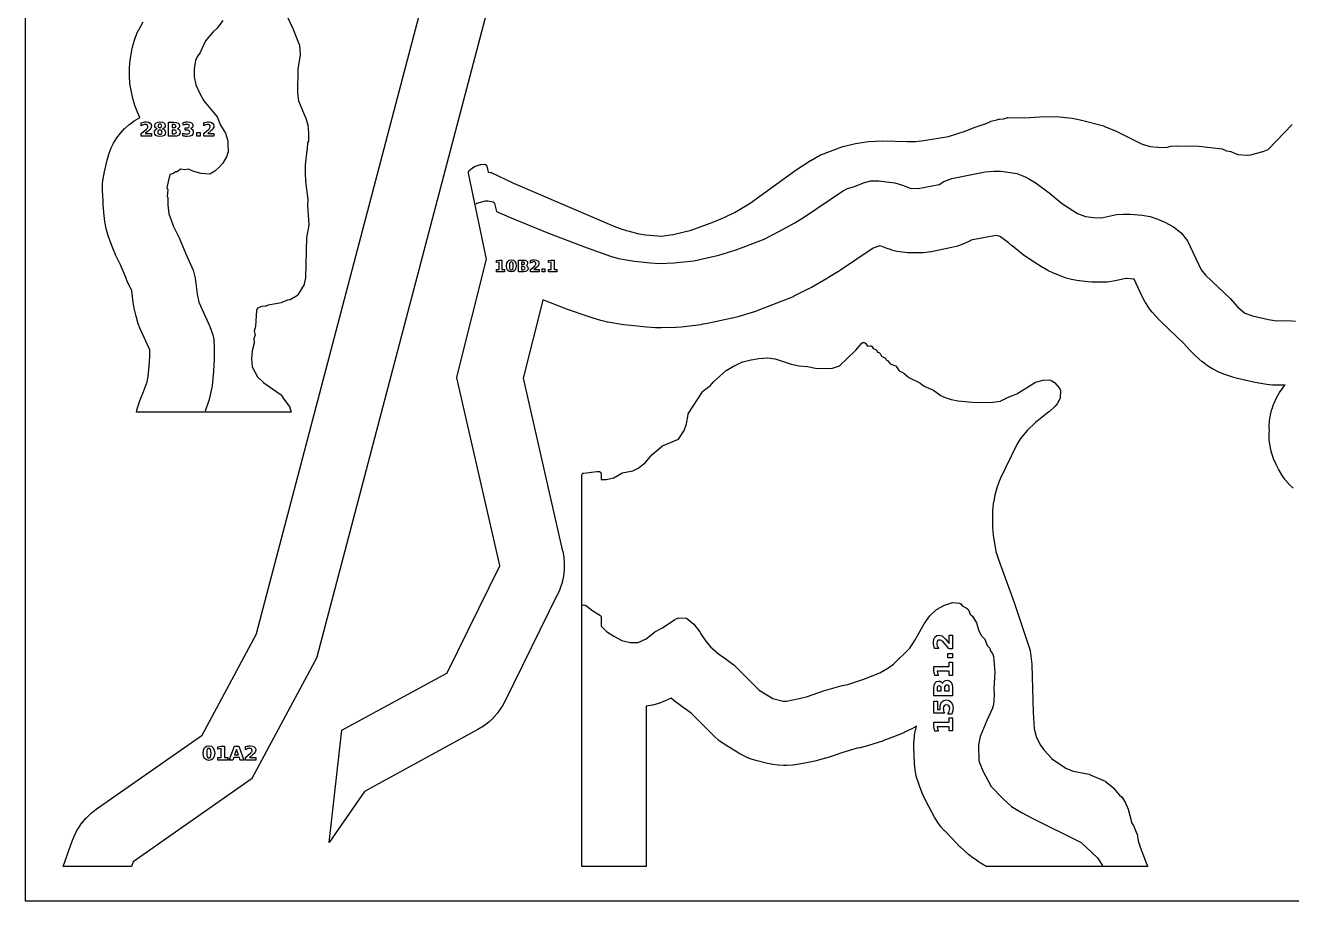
# Model space of a CAD drawing. Header units: millimetres. Extents: x 0 to 841, y 0 to 594.
# Drawn here: x 0 to 392.9, y 0 to 271.7 of the extents above; entities that cross this region are included whole.
import ezdxf

# ---------------------------------------------------------------- set-up
doc = ezdxf.new("R2010")
doc.units = ezdxf.units.MM
for name, color, linetype in [('CUT', 1, 'Continuous'), ('ENGRAVE', 5, 'Continuous'), ('SHEET_EDGE_DO_NOT_CUT', 8, 'Continuous')]:
    doc.layers.add(name, color=color, linetype=linetype)

msp = doc.modelspace()

# ---------------------------------------------------------------- linework, layer by layer
at = {"layer": 'CUT'}
for points in [[(148.66, 296.86), (90.46, 75.55), (90.44, 75.49), (90.41, 75.44), (70.27, 37.87), (70.25, 37.83), (70.22, 37.79), (70.19, 37.76), (70.15, 37.72), (70.12, 37.7), (33.5, 12.05), (33.49, 12.04), (33.49, 12.03), (32.98, 10.62), (11.73, 10.62), (14.66, 18.79), (14.67, 18.81), (15.45, 20.67), (15.47, 20.71), (16.43, 22.47), (16.45, 22.51), (17.58, 24.16), (17.61, 24.2), (18.91, 25.72), (18.94, 25.76), (20.38, 27.14), (20.42, 27.18), (22.01, 28.41), (22.03, 28.43), (54.83, 51.41), (54.84, 51.41), (54.84, 51.42), (71.69, 82.85), (71.7, 82.86), (71.7, 82.88), (129.31, 301.95)], [(80.6, 275.72), (83.03, 270.7), (83.04, 270.67), (84.99, 265.74), (85.01, 265.69), (85.02, 265.65), (85.02, 265.6), (85.3, 262.52), (85.3, 262.47), (85.3, 262.43), (85.29, 262.39), (84.56, 258.22), (84.56, 258.21), (84.56, 258.2), (84.42, 250.7), (84.42, 250.67), (84.71, 248.22), (84.71, 248.21), (84.72, 248.2), (86.87, 243.27), (86.89, 243.22), (87.65, 240.85), (87.66, 240.79), (87.67, 240.74), (87.87, 238.26), (87.87, 238.22), (87.87, 235.97), (87.86, 235.92), (87.86, 235.88), (87.85, 235.83), (87.83, 235.79), (87.82, 235.75), (87.55, 235.19), (87.54, 235.18), (87.54, 235.17), (87.46, 233.4), (87.46, 233.34), (87.44, 233.29), (87.43, 233.24), (87.3, 232.92), (87.3, 232.9), (87.3, 232.89), (86.85, 228.41), (86.85, 228.39), (86.81, 225.93), (86.81, 225.92), (86.91, 223.2), (86.91, 223.18), (87.6, 217.66), (87.6, 217.62), (87.6, 217.58), (87.52, 215.7), (87.53, 215.67), (87.97, 209.84), (87.97, 209.8), (87.97, 209.76), (87.96, 209.71), (87.22, 205.72), (87.22, 205.71), (87.22, 205.7), (86.94, 193.41), (86.93, 193.36), (86.93, 193.32), (86.54, 191.43), (86.52, 191.38), (86.5, 191.33), (86.48, 191.28), (84.59, 188.03), (84.56, 187.99), (84.53, 187.95), (84.5, 187.92), (84.46, 187.88), (84.42, 187.86), (82.21, 186.51), (82.16, 186.48), (82.11, 186.46), (82.06, 186.45), (82.01, 186.44), (81.37, 186.36), (81.36, 186.36), (81.35, 186.36), (79.56, 185.63), (79.51, 185.61), (79.46, 185.6), (75.36, 184.87), (75.35, 184.87), (75.34, 184.87), (74.59, 184.52), (74.54, 184.5), (74.49, 184.49), (74.43, 184.48), (73.36, 184.38), (73.35, 184.37), (73.34, 184.37), (72.03, 183.93), (72.02, 183.93), (72.01, 183.92), (71.73, 183.2), (71.73, 183.19), (71.73, 183.17), (71.46, 178.31), (71.46, 178.27), (71.45, 178.22), (71.44, 178.18), (70.97, 176.77), (70.97, 176.76), (70.97, 176.75), (71.25, 175.9), (71.27, 175.85), (71.28, 175.8), (71.28, 175.75), (71.28, 175.69), (71.27, 175.64), (71.26, 175.59), (70.88, 174.37), (70.87, 174.35), (70.87, 174.34), (70.99, 173.23), (70.99, 173.18), (70.99, 173.14), (70.98, 173.09), (70.97, 173.05), (70.36, 170.7), (70.35, 170.69), (70.35, 170.68), (70.16, 168.22), (70.16, 168.21), (70.16, 168.2), (70.37, 165.74), (70.37, 165.73), (70.37, 165.72), (72.02, 162.62), (72.03, 162.61), (72.04, 162.6), (73.97, 160.72), (73.97, 160.71), (73.98, 160.7), (79.36, 156.97), (79.4, 156.94), (79.44, 156.91), (79.47, 156.87), (79.5, 156.83), (80.22, 155.7), (80.23, 155.68), (81.9, 153.53), (81.93, 153.49), (81.96, 153.45), (81.98, 153.4), (81.99, 153.36), (82.46, 151.62), (34.5, 151.62), (34.72, 152.61), (34.73, 152.64), (35.27, 154.55), (35.28, 154.6), (36.01, 156.45), (36.02, 156.48), (36.58, 157.7), (36.58, 157.72), (37.79, 161.04), (37.8, 161.08), (38.14, 162.68), (38.14, 162.71), (38.41, 165.93), (38.41, 165.93), (38.62, 168.88), (38.62, 168.89), (38.62, 170.91), (38.62, 170.92), (38.62, 170.93), (35.67, 177.46), (35.66, 177.48), (34.91, 179.38), (34.9, 179.43), (34.36, 181.4), (34.35, 181.42), (33.8, 183.92), (33.8, 183.94), (33.49, 185.74), (33.48, 185.76), (33.05, 189.26), (33.04, 189.27), (33.04, 189.29), (31.64, 192.3), (31.64, 192.31), (31.27, 193.15), (31.27, 193.16), (29.55, 197.35), (29.55, 197.37), (28.1, 200.23), (28.09, 200.26), (27.12, 202.49), (27.11, 202.52), (25.71, 206.39), (25.71, 206.42), (25.07, 208.56), (25.06, 208.61), (24.67, 210.81), (24.66, 210.84), (24.33, 213.64), (24.33, 213.67), (24.19, 215.96), (24.19, 215.98), (24.19, 216.45), (24.18, 216.49), (24.11, 217.11), (24.1, 217.15), (24.05, 218.97), (24.05, 219.02), (24.06, 219.18), (24.06, 219.19), (24.06, 219.2), (23.96, 220.11), (23.96, 220.16), (23.94, 222), (23.94, 222.04), (24.09, 223.88), (24.1, 223.92), (24.42, 225.74), (24.43, 225.77), (25.35, 229.81), (25.36, 229.84), (25.86, 231.63), (25.87, 231.68), (26.54, 233.4), (26.56, 233.45), (27.38, 235.1), (27.4, 235.14), (28.38, 236.72), (28.41, 236.75), (29.53, 238.23), (29.56, 238.26), (30.82, 239.62), (30.85, 239.65), (32.23, 240.89), (32.27, 240.92), (33.76, 242.01), (33.8, 242.04), (35.39, 242.99), (35.43, 243.01), (35.54, 243.07), (35.56, 243.07), (35.55, 243.08), (34.79, 244.71), (34.77, 244.74), (33.95, 246.79), (33.93, 246.85), (33.34, 248.99), (33.33, 249.01), (32.8, 251.47), (32.79, 251.49), (32.45, 253.66), (32.45, 253.72), (32.35, 255.91), (32.35, 255.93), (32.37, 258.4), (32.37, 258.42), (32.44, 259.89), (32.45, 259.93), (32.63, 261.4), (32.63, 261.42), (33.04, 263.93), (33.05, 263.95), (33.41, 265.68), (33.42, 265.72), (33.93, 267.4), (33.95, 267.44), (34.61, 269.08), (34.62, 269.1), (35.15, 270.25), (35.17, 270.28), (36.53, 272.76)], [(393.34, 128.03), (392.02, 129.31), (391.99, 129.34), (390.8, 130.74), (390.77, 130.78), (389.72, 132.29), (389.69, 132.33), (388.78, 133.94), (388.77, 133.96), (388.08, 135.33), (388.06, 135.35), (387.26, 137.15), (387.24, 137.2), (386.63, 139.06), (386.62, 139.11), (386.2, 141.02), (386.19, 141.07), (385.96, 143.01), (385.96, 143.06), (385.92, 145.02), (385.93, 145.07), (386, 145.93), (386, 145.96), (385.96, 147.05), (385.96, 147.09), (386.06, 148.92), (386.06, 148.97), (386.34, 150.77), (386.35, 150.82), (386.79, 152.59), (386.8, 152.64), (387.41, 154.36), (387.42, 154.41), (388.19, 156.07), (388.21, 156.11), (389.13, 157.69), (389.15, 157.73), (390.22, 159.23), (390.23, 159.24), (390.71, 159.85), (390.72, 159.87), (390.87, 160.04), (390.88, 160.05), (390.87, 160.05), (388.63, 160), (388.61, 160), (386.93, 160.03), (386.88, 160.03), (385.21, 160.21), (385.19, 160.21), (382.75, 160.57), (382.73, 160.58), (381.03, 160.91), (381.01, 160.91), (376.13, 162.08), (376.11, 162.09), (374.62, 162.51), (374.61, 162.51), (372.19, 163.3), (372.16, 163.31), (370.31, 164.01), (370.26, 164.03), (368.5, 164.92), (368.45, 164.94), (366.79, 166), (366.75, 166.03), (365.19, 167.26), (365.17, 167.28), (362.92, 169.25), (362.89, 169.27), (361.17, 170.97), (361.15, 170.99), (359.42, 172.93), (359.4, 172.95), (352.38, 179.65), (352.37, 179.67), (351.06, 181.04), (351.05, 181.06), (349.65, 182.68), (349.63, 182.7), (348.51, 184.12), (348.49, 184.16), (347.51, 185.67), (347.49, 185.71), (346.65, 187.32), (346.64, 187.34), (344.07, 192.85), (344.07, 192.86), (344.06, 192.86), (343.77, 192.91), (343.75, 192.91), (341.78, 193.11), (341.76, 193.11), (341.51, 193.11), (341.5, 193.11), (341.48, 193.11), (338.13, 192.38), (338.1, 192.37), (335.73, 192.01), (335.67, 192), (333.26, 191.93), (333.23, 191.93), (330.77, 192.01), (330.75, 192.01), (328.72, 192.18), (328.69, 192.18), (326.22, 192.52), (326.2, 192.52), (324.59, 192.81), (324.55, 192.82), (322.98, 193.23), (322.94, 193.25), (321.4, 193.79), (321.38, 193.8), (319, 194.77), (318.97, 194.78), (317.29, 195.55), (317.25, 195.57), (315.65, 196.5), (315.63, 196.52), (310.97, 199.53), (310.95, 199.54), (309.61, 200.49), (309.59, 200.5), (307.29, 202.27), (307.27, 202.28), (306.14, 203.23), (306.12, 203.24), (305.06, 204.2), (305.04, 204.21), (302.53, 206.06), (302.51, 206.07), (302.18, 206.27), (302.17, 206.27), (302.16, 206.28), (301.33, 206.4), (301.32, 206.4), (301.3, 206.4), (300.59, 206.33), (300.56, 206.33), (293.38, 204.96), (293.37, 204.96), (293.36, 204.95), (292.52, 204.48), (292.48, 204.46), (290.9, 203.75), (290.85, 203.73), (289.21, 203.16), (289.17, 203.15), (287.47, 202.72), (287.44, 202.72), (281.01, 201.41), (280.98, 201.4), (278.68, 201.08), (278.62, 201.07), (276.31, 201.02), (276.28, 201.02), (273.82, 201.11), (273.8, 201.11), (272.12, 201.24), (272.08, 201.25), (270.42, 201.52), (270.38, 201.53), (268.76, 201.95), (268.72, 201.96), (267.13, 202.52), (267.11, 202.53), (265.53, 203.15), (265.51, 203.16), (265.47, 203.17), (265.46, 203.18), (265.45, 203.18), (265.05, 203.23), (265.04, 203.23), (265.03, 203.23), (264.56, 203.04), (264.54, 203.03), (263.02, 202.5), (263.01, 202.5), (263.01, 202.49), (252.91, 195.7), (252.9, 195.69), (252.26, 195.28), (252.25, 195.27), (249.23, 193.41), (249.22, 193.4), (248.56, 193.01), (248.55, 193), (243.87, 190.36), (243.86, 190.35), (243.04, 189.92), (243.03, 189.91), (238.2, 187.47), (238.18, 187.46), (236.38, 186.66), (236.35, 186.65), (227.75, 183.34), (227.74, 183.33), (226.52, 182.91), (226.5, 182.9), (221.09, 181.22), (221.07, 181.21), (219.36, 180.76), (219.34, 180.76), (211.65, 179.09), (211.62, 179.09), (209.73, 178.78), (209.71, 178.77), (203.49, 178.05), (203.47, 178.05), (201.79, 177.93), (201.77, 177.93), (197.38, 177.79), (197.36, 177.79), (195.59, 177.82), (195.56, 177.82), (192.75, 177.98), (192.74, 177.99), (191.82, 178.06), (191.81, 178.06), (186.87, 178.59), (186.86, 178.59), (185.62, 178.76), (185.6, 178.76), (180.69, 179.6), (180.67, 179.6), (178.6, 180.07), (178.57, 180.08), (176.15, 180.77), (176.13, 180.77), (174.91, 181.16), (174.9, 181.16), (167.64, 183.74), (167.63, 183.75), (167.21, 183.9), (167.21, 183.9), (160.54, 186.44), (160.53, 186.44), (160.53, 186.43), (154.43, 162.2), (154.42, 162.19), (154.43, 162.18), (166.71, 108.45), (166.72, 108.43), (167.05, 106.55), (167.06, 106.5), (167.21, 104.61), (167.21, 104.56), (167.17, 102.66), (167.17, 102.61), (166.95, 100.73), (166.94, 100.68), (166.54, 98.82), (166.53, 98.78), (165.95, 96.97), (165.93, 96.92), (165.17, 95.17), (165.16, 95.15), (148.79, 61.84), (148.78, 61.82), (147.8, 60.07), (147.77, 60.02), (146.62, 58.39), (146.59, 58.34), (145.29, 56.83), (145.25, 56.8), (143.8, 55.43), (143.76, 55.39), (142.17, 54.18), (142.13, 54.15), (140.41, 53.1), (140.39, 53.09), (105.22, 33.93), (105.21, 33.92), (105.21, 33.91), (94.28, 18.09), (98.2, 52.88), (130.82, 70.65), (130.83, 70.66), (130.84, 70.67), (147.21, 103.97), (147.22, 103.98), (147.22, 103.99), (133.88, 162.3), (133.87, 162.34), (133.87, 162.39), (133.87, 162.44), (133.88, 162.48), (133.89, 162.53), (143.1, 199.13), (143.1, 199.14), (143.1, 199.15), (137.5, 225.82), (137.5, 225.87), (137.49, 225.92), (137.49, 225.97), (137.52, 226.2), (137.52, 226.25), (137.53, 226.29), (137.55, 226.34), (137.57, 226.38), (137.59, 226.42), (137.62, 226.46), (137.72, 226.59), (137.74, 226.62), (137.77, 226.65), (137.81, 226.68), (139.03, 227.65), (139.08, 227.69), (139.54, 227.96), (139.59, 227.98), (139.64, 228), (141.2, 228.5), (141.25, 228.51), (141.29, 228.52), (141.34, 228.52), (142.53, 228.55), (142.58, 228.54), (142.63, 228.54), (142.68, 228.53), (142.73, 228.51), (142.77, 228.49), (142.82, 228.47), (142.86, 228.44), (142.91, 228.4), (142.95, 228.37), (142.98, 228.32), (143.07, 228.21), (143.1, 228.17), (143.13, 228.12), (143.15, 228.07), (143.16, 228.02), (143.58, 226.1), (143.58, 226.09), (143.59, 226.09), (144.34, 226.03), (144.38, 226.02), (144.43, 226.01), (144.47, 226), (144.51, 225.98), (151.44, 222.69), (151.45, 222.69), (182.62, 209.35), (182.63, 209.35), (185.06, 208.45), (185.08, 208.44), (189.94, 207.1), (189.96, 207.09), (192.4, 206.67), (192.43, 206.67), (197.37, 206.25), (197.38, 206.25), (197.4, 206.25), (200.94, 206.75), (200.96, 206.75), (206.58, 208.12), (206.6, 208.13), (213.63, 210.65), (213.64, 210.65), (217.02, 212.09), (217.04, 212.1), (220.24, 213.73), (220.26, 213.73), (224.85, 216.45), (224.87, 216.46), (239.14, 226.83), (239.16, 226.84), (243.64, 229.75), (243.67, 229.77), (246.74, 231.47), (246.77, 231.49), (246.8, 231.5), (253.66, 234.07), (253.72, 234.09), (257.56, 234.98), (257.6, 234.99), (261.6, 235.58), (261.65, 235.59), (265.96, 235.79), (266, 235.79), (273.63, 235.58), (273.64, 235.58), (276.15, 235.65), (276.17, 235.65), (278.72, 235.89), (278.73, 235.9), (283.84, 236.72), (283.84, 236.72), (286.41, 237.18), (286.44, 237.19), (291.6, 238.84), (291.62, 238.85), (294.35, 239.97), (294.38, 239.98), (297.85, 241.09), (297.88, 241.1), (299.47, 241.87), (299.52, 241.89), (299.58, 241.91), (301.42, 242.31), (301.43, 242.31), (301.44, 242.31), (302.03, 242.55), (302.07, 242.57), (302.12, 242.58), (302.16, 242.58), (302.21, 242.59), (303.46, 242.61), (303.47, 242.61), (303.49, 242.61), (304.59, 243.02), (304.64, 243.03), (304.68, 243.04), (304.73, 243.05), (304.78, 243.05), (309.98, 242.92), (310, 242.92), (314.77, 243.25), (314.8, 243.26), (319.74, 243.34), (319.79, 243.34), (324.8, 242.86), (324.84, 242.86), (327.25, 242.39), (327.29, 242.38), (334.59, 240.44), (334.65, 240.42), (337.97, 239.04), (338, 239.03), (346.49, 234.83), (346.5, 234.82), (346.51, 234.82), (348.95, 234.12), (348.96, 234.12), (348.97, 234.12), (351.41, 233.83), (351.43, 233.82), (353.92, 233.8), (353.93, 233.8), (353.95, 233.8), (355.36, 234.17), (355.41, 234.18), (355.46, 234.19), (357.51, 234.32), (357.55, 234.32), (364.07, 234.19), (364.12, 234.18), (371.35, 233.31), (371.41, 233.3), (371.46, 233.28), (371.51, 233.26), (372.26, 232.89), (372.28, 232.88), (372.29, 232.88), (373.88, 232.54), (373.93, 232.53), (373.98, 232.51), (375.32, 231.89), (375.33, 231.89), (375.34, 231.88), (376.34, 231.62), (376.35, 231.61), (376.36, 231.61), (378.8, 231.42), (378.83, 231.42), (380.16, 231.49), (380.17, 231.49), (380.18, 231.5), (383.97, 232.54), (384, 232.55), (385.62, 233.15), (385.63, 233.15), (385.64, 233.16), (393.04, 240.86)]]:
    msp.add_lwpolyline(points, dxfattribs=at)
msp.add_lwpolyline([(172.75, 132.34), (172.77, 132.38), (172.8, 132.42), (172.83, 132.46), (172.86, 132.49), (172.9, 132.52), (172.94, 132.55), (173.12, 132.66), (173.17, 132.69), (173.22, 132.71), (173.27, 132.72), (173.32, 132.73), (177.28, 133.21), (177.33, 133.22), (177.89, 133.22), (177.94, 133.22), (177.99, 133.21), (178.04, 133.2), (178.09, 133.18), (178.13, 133.16), (178.27, 133.09), (178.31, 133.06), (178.35, 133.04), (178.39, 133), (178.42, 132.97), (178.45, 132.93), (178.48, 132.88), (178.55, 132.74), (178.57, 132.7), (178.59, 132.65), (178.6, 132.61), (178.61, 132.56), (178.61, 132.51), (178.63, 130.75), (178.63, 130.74), (178.64, 130.74), (180.14, 130.75), (180.15, 130.75), (180.16, 130.75), (182.61, 131.22), (182.62, 131.22), (182.63, 131.23), (185.05, 132.71), (185.09, 132.73), (185.13, 132.74), (185.17, 132.76), (185.22, 132.77), (188.5, 133.41), (188.51, 133.41), (188.53, 133.41), (190.12, 134.24), (190.12, 134.24), (190.13, 134.25), (192.34, 135.9), (192.35, 135.91), (192.36, 135.92), (194.38, 138.37), (194.41, 138.4), (194.44, 138.44), (197.54, 141.06), (197.58, 141.1), (197.62, 141.12), (197.67, 141.15), (202.61, 143.19), (202.62, 143.19), (202.63, 143.2), (204.36, 145.92), (204.37, 145.93), (204.38, 145.94), (205.12, 148.03), (205.12, 148.04), (205.13, 148.05), (205.62, 150.87), (205.63, 150.92), (205.65, 150.97), (205.67, 151.01), (205.69, 151.06), (210.13, 157.98), (210.16, 158.01), (210.19, 158.05), (210.22, 158.08), (210.25, 158.1), (212.62, 159.91), (212.62, 159.92), (212.63, 159.93), (213.39, 160.92), (213.42, 160.96), (213.46, 160.99), (217.59, 164.63), (217.63, 164.66), (217.67, 164.68), (219.76, 165.91), (219.79, 165.93), (222.5, 167.24), (222.55, 167.26), (222.6, 167.28), (225.13, 167.88), (225.16, 167.89), (227.55, 168.32), (227.6, 168.32), (230.25, 168.49), (230.29, 168.49), (230.34, 168.49), (232.57, 168.2), (232.62, 168.19), (232.67, 168.18), (237.62, 166.49), (237.63, 166.48), (237.63, 166.48), (240.1, 166.05), (240.12, 166.05), (242.64, 165.79), (242.68, 165.78), (245.12, 165.31), (245.13, 165.31), (245.14, 165.31), (250.11, 165.17), (250.12, 165.17), (250.14, 165.17), (252.61, 165.98), (252.62, 165.98), (252.63, 165.99), (257.6, 170.81), (257.62, 170.83), (259.51, 173.03), (259.55, 173.07), (259.59, 173.1), (259.63, 173.13), (259.73, 173.19), (259.77, 173.22), (259.82, 173.24), (259.87, 173.25), (259.92, 173.26), (259.97, 173.27), (260.02, 173.28), (260.06, 173.28), (260.11, 173.28), (260.15, 173.27), (260.2, 173.26), (260.24, 173.24), (260.46, 173.15), (260.51, 173.13), (260.55, 173.1), (260.6, 173.07), (260.63, 173.03), (260.67, 172.99), (261.32, 172.12), (261.33, 172.11), (261.34, 172.11), (262.11, 172.22), (262.16, 172.23), (262.21, 172.23), (262.26, 172.22), (262.31, 172.21), (262.36, 172.19), (262.54, 172.12), (262.58, 172.11), (262.62, 172.08), (262.66, 172.06), (262.7, 172.03), (262.73, 171.99), (262.76, 171.96), (262.78, 171.92), (263.1, 171.4), (263.11, 171.39), (263.12, 171.39), (263.99, 170.94), (264.03, 170.92), (264.07, 170.89), (264.11, 170.86), (264.14, 170.82), (264.17, 170.78), (264.2, 170.74), (264.22, 170.7), (264.43, 170.23), (264.43, 170.22), (264.45, 170.21), (264.82, 170.12), (264.87, 170.11), (264.91, 170.09), (264.95, 170.07), (264.99, 170.04), (265.06, 169.99), (265.1, 169.96), (265.13, 169.93), (265.16, 169.9), (265.19, 169.86), (265.21, 169.82), (265.66, 168.96), (265.67, 168.95), (265.68, 168.95), (266.6, 168.52), (266.65, 168.5), (266.69, 168.47), (266.73, 168.44), (266.77, 168.4), (266.87, 168.29), (266.9, 168.25), (266.92, 168.21), (266.95, 168.17), (266.96, 168.12), (267.06, 167.85), (267.06, 167.84), (267.07, 167.84), (267.49, 167.67), (267.54, 167.65), (267.59, 167.62), (267.63, 167.59), (267.67, 167.55), (267.7, 167.51), (267.73, 167.47), (268.29, 166.59), (268.29, 166.58), (268.3, 166.57), (269.95, 166.04), (269.99, 166.02), (270.03, 166), (270.08, 165.98), (270.12, 165.95), (270.15, 165.91), (270.24, 165.82), (270.27, 165.79), (270.3, 165.74), (271.14, 164.44), (271.14, 164.43), (271.15, 164.42), (272.59, 163.68), (272.63, 163.66), (272.66, 163.63), (272.69, 163.61), (274.08, 162.38), (274.08, 162.37), (274.1, 162.36), (277.57, 160.7), (277.62, 160.67), (277.67, 160.64), (278.88, 159.68), (278.89, 159.67), (278.9, 159.67), (281.78, 158.45), (281.82, 158.43), (281.86, 158.4), (281.89, 158.38), (283.69, 156.96), (283.7, 156.95), (283.71, 156.94), (285.39, 156.17), (285.42, 156.16), (287.29, 155.56), (287.31, 155.56), (289.36, 155.14), (289.39, 155.14), (292.61, 154.8), (292.62, 154.8), (295.1, 154.65), (295.12, 154.65), (300.12, 154.69), (300.12, 154.69), (300.13, 154.69), (302.59, 155.08), (302.6, 155.08), (302.62, 155.09), (304.22, 155.91), (304.26, 155.93), (307.61, 157.29), (307.62, 157.29), (307.63, 157.3), (313.43, 160.88), (313.47, 160.9), (313.52, 160.92), (313.56, 160.93), (315.73, 161.55), (315.79, 161.56), (315.84, 161.57), (317.5, 161.67), (317.56, 161.67), (317.61, 161.66), (317.66, 161.65), (318.15, 161.52), (318.2, 161.51), (318.25, 161.49), (318.29, 161.47), (319.31, 160.85), (319.36, 160.82), (319.4, 160.78), (319.43, 160.74), (320.77, 159.14), (320.81, 159.1), (320.84, 159.04), (321.09, 158.55), (321.1, 158.51), (321.12, 158.46), (321.13, 158.41), (321.14, 158.37), (321.14, 158.32), (321.09, 156.14), (321.09, 156.09), (321.08, 156.04), (321.04, 155.88), (321.03, 155.84), (321.01, 155.79), (320.99, 155.75), (320.15, 154.25), (320.12, 154.21), (320.09, 154.17), (319.43, 153.4), (319.38, 153.36), (317.62, 151.74), (317.59, 151.71), (313.39, 148.43), (313.37, 148.41), (310.84, 145.93), (310.82, 145.91), (308.81, 143.44), (308.79, 143.41), (307.64, 141.56), (307.63, 141.54), (302.47, 130.93), (302.46, 130.91), (301.53, 128.43), (301.53, 128.41), (300.8, 125.9), (300.79, 125.88), (300.34, 123.44), (300.33, 123.41), (300.09, 120.93), (300.09, 120.91), (300.03, 115.94), (300.03, 115.91), (300.23, 113.44), (300.23, 113.41), (301.14, 108.4), (301.15, 108.37), (301.91, 105.91), (301.91, 105.89), (306.78, 92.56), (306.79, 92.55), (311.76, 77.61), (311.78, 77.56), (311.78, 77.52), (312.31, 73.4), (312.31, 73.34), (312.66, 58.45), (312.66, 58.44), (312.95, 53.4), (312.95, 53.39), (312.95, 53.38), (313.65, 50.92), (313.65, 50.91), (313.66, 50.9), (314.96, 48.26), (314.97, 48.25), (314.97, 48.24), (316.04, 46.81), (316.05, 46.8), (318.39, 44.19), (318.4, 44.18), (318.41, 44.17), (322.8, 41.1), (322.81, 41.09), (322.82, 41.09), (325.12, 40.22), (325.13, 40.22), (325.14, 40.21), (330.07, 39.23), (330.12, 39.22), (330.17, 39.2), (335.03, 37.05), (335.07, 37.03), (335.11, 37.01), (335.14, 36.98), (337.59, 34.98), (337.62, 34.95), (337.65, 34.92), (339.48, 32.8), (339.49, 32.79), (339.49, 32.79), (340.09, 32.28), (340.12, 32.25), (340.15, 32.22), (340.18, 32.18), (341.07, 30.88), (341.09, 30.84), (341.12, 30.8), (342.13, 28.44), (342.15, 28.41), (342.16, 28.37), (343.27, 24.07), (343.27, 24.06), (343.28, 24.05), (343.74, 23.43), (343.77, 23.38), (343.8, 23.32), (344.89, 20.75), (344.91, 20.7), (344.92, 20.65), (345.29, 18.61), (345.29, 18.58), (345.85, 16.67), (345.86, 16.65), (347.92, 11.25), (347.93, 11.22), (348.23, 10.62), (298.1, 10.62), (295.41, 12.31), (295.39, 12.32), (294, 13.27), (293.96, 13.3), (292.66, 14.37), (292.64, 14.38), (290.01, 16.74), (289.99, 16.76), (288.9, 17.81), (288.89, 17.82), (285.25, 21.63), (285.23, 21.65), (284.08, 22.96), (284.05, 22.99), (283.03, 24.39), (283.01, 24.43), (282.11, 25.93), (282.1, 25.94), (279.46, 30.8), (279.45, 30.83), (278.39, 33.14), (278.37, 33.16), (277.2, 36.19), (277.19, 36.22), (276.52, 38.3), (276.51, 38.35), (276.08, 40.47), (276.07, 40.53), (275.87, 42.7), (275.87, 42.73), (275.7, 47.7), (275.7, 47.73), (275.71, 49.49), (275.72, 49.53), (275.89, 51.28), (275.9, 51.32), (276.23, 53.06), (276.24, 53.08), (276.49, 54.15), (276.5, 54.16), (276.49, 54.16), (275.06, 53.35), (275.03, 53.33), (272.58, 52.15), (272.55, 52.14), (267.54, 50.14), (267.52, 50.13), (266.25, 49.67), (266.23, 49.66), (261.29, 48.07), (261.26, 48.06), (258.97, 47.48), (258.94, 47.47), (258.15, 47.32), (258.13, 47.31), (253.61, 46.02), (253.59, 46.02), (249.05, 44.48), (249.04, 44.47), (247.9, 44.13), (247.89, 44.12), (245.39, 43.44), (245.37, 43.44), (243.99, 43.11), (243.97, 43.11), (240.07, 42.34), (240.05, 42.34), (238.19, 42.06), (238.14, 42.06), (236.27, 41.96), (236.25, 41.96), (235.22, 41.96), (235.2, 41.96), (233.56, 42.02), (233.52, 42.02), (231.91, 42.22), (231.87, 42.23), (230.26, 42.56), (230.24, 42.56), (227.09, 43.36), (227.07, 43.36), (225.23, 43.93), (225.18, 43.94), (223.41, 44.68), (223.37, 44.7), (221.67, 45.61), (221.65, 45.62), (217.33, 48.22), (217.3, 48.24), (215.32, 49.6), (215.28, 49.64), (213.48, 51.23), (213.46, 51.25), (206.66, 58.06), (206.64, 58.08), (205.42, 59.03), (205.4, 59.04), (204.07, 59.92), (204.05, 59.94), (202, 61.49), (201.97, 61.52), (200.42, 62.87), (200.41, 62.87), (200.4, 62.87), (198.5, 61.99), (198.48, 61.98), (196.59, 61.23), (196.54, 61.21), (194.6, 60.66), (194.55, 60.65), (192.64, 60.32), (192.63, 60.32), (192.62, 60.3), (192.62, 10.62), (172.62, 10.62), (172.62, 131.9), (172.63, 131.96), (172.64, 132.01), (172.65, 132.07), (172.73, 132.29), (172.75, 132.34)], close=True, dxfattribs=at)
at = {"layer": 'ENGRAVE'}
for points in [[(61.27, 273.14), (59.51, 270.83), (58.14, 269.55), (55.89, 266.83), (54.2, 263.26), (53.32, 261.9), (52.78, 260.72), (52.37, 258.19), (52.34, 255.71), (52.88, 253.23), (54.06, 250.71), (55.36, 248.21), (59.5, 243.24), (60.53, 240.71), (62.13, 238.17), (62.81, 235.79), (62.88, 234.86), (62.89, 232.37), (62.46, 230.82), (61.29, 228.93), (60.12, 227.66), (58.78, 226.44), (57.28, 225.52), (54.51, 225.71), (52.02, 226.44), (50.66, 227.07), (49.52, 226.83), (48.14, 227.09), (47.1, 226.26), (46.55, 226.18), (45.98, 225.72), (44.85, 225.37), (43.92, 221.3), (44.25, 220.59), (44.04, 218.68), (44.18, 218.17), (44.19, 216.02), (44.52, 213.19), (45.93, 209.28), (47.76, 205.68), (49.79, 200.72), (52.11, 195.71), (52.71, 193.17), (53.33, 188.23), (53.88, 185.71), (57.26, 178.24), (58.19, 175.66), (58.47, 174.2), (58.62, 171.58), (58.62, 168.18), (58.35, 164.38), (57.97, 159.81), (57.08, 155.57), (55.76, 151.92)], [(283.48, 222.32), (284.99, 223.26), (287.46, 224.19), (297.78, 226.16), (300.52, 226.41), (302.75, 226.4), (307.66, 225.69), (310.2, 224.7), (311.56, 223.97), (313.64, 222.71), (317.68, 219.74), (319.49, 218.12), (321.81, 216.33), (326.49, 213.31), (328.89, 212.34), (331.39, 212), (333.88, 211.92), (338.5, 212.92), (340.59, 213.12), (342.87, 213.09), (346.52, 212.74), (348.96, 212.3), (351.41, 211.5), (353.53, 210.64), (356.21, 209.18), (358.57, 207.26), (360.57, 204.8), (364.77, 195.76), (366.19, 194.12), (373.8, 186.86), (376.07, 184.31), (378.34, 182.33), (380.78, 181.53), (385.69, 180.36), (388.14, 179.99), (391.74, 180.08), (394.13, 179.9)], [(139.81, 216.28), (140.09, 216.53), (142.75, 217.24), (143.47, 217.21), (145.18, 216.85), (145.42, 216.69), (145.61, 216.38), (146.14, 213.95), (150.25, 212.11), (162.27, 207.18), (174.32, 202.59), (181.6, 200.01), (184.04, 199.32), (188.97, 198.47), (193.92, 197.95), (196.76, 197.78), (201.17, 197.92), (207.41, 198.64), (215.13, 200.31), (220.56, 202), (229.18, 205.32), (234.02, 207.77), (238.71, 210.42), (241.74, 212.29), (253.55, 220.23), (255.13, 221.01), (256.99, 221.55), (260.37, 222.93), (262.36, 223.38), (264.77, 223.4), (267.2, 223.12), (269.75, 222.78), (272.15, 222.05), (274.53, 221.1), (277.01, 221.01), (283.48, 222.32)], [(172.93, 91.65), (172.97, 91.7), (173.32, 91.82), (173.69, 91.75), (174.17, 91.45), (176.06, 89.95), (178.42, 88.53), (178.62, 88.08), (178.63, 85.15), (180.27, 83.55), (182.61, 82.05), (185.11, 80.75), (187.63, 80.11), (190.12, 80.16), (192.6, 81.3), (195.29, 83.41), (197.64, 84.7), (201.47, 87.25), (202.47, 87.7), (202.79, 87.76), (205.14, 87.68), (207.4, 85.84), (209.3, 83.44), (209.56, 82.81), (210.79, 80.93), (212.63, 78.75), (215.11, 76.6), (217.06, 75.3), (219.9, 73.11), (227.63, 65.37), (231.97, 62.75), (235.14, 61.96), (236.19, 61.96), (240.11, 62.73), (242.63, 63.42), (247.64, 65.12), (253.48, 66.78), (255.15, 67.11), (260.11, 68.71), (265.15, 70.72), (267.61, 72.12), (269.33, 73.39), (274.4, 78.41), (276.13, 80.93), (278.85, 85.95), (280.65, 88.41), (282.66, 90.39), (285.13, 91.74), (287.7, 92.52), (289.98, 92.33), (290.28, 92.11), (290.7, 91.49), (291.91, 90.92), (292.47, 90.47), (292.66, 90.23), (293.15, 88.93), (293.83, 88.35), (295.11, 86.21), (295.74, 84.02), (296.53, 82.31), (297.65, 81.19), (298.44, 79.22), (299.23, 78.39), (299.4, 77.69), (300.1, 76.76), (300.4, 75.82), (300.77, 70.86), (300.47, 65.93), (300.54, 63.79), (300.39, 60.91), (300.09, 59.73), (298.29, 55.9), (296.29, 50.92), (295.68, 48.41), (295.86, 43.41), (297.04, 40.35), (299.69, 35.47), (303.34, 31.65), (305.99, 29.28), (309.08, 27.35), (312.34, 25.63), (327.59, 18.04), (332.62, 13.28), (334.22, 10.93)]]:
    msp.add_lwpolyline(points, dxfattribs=at)
for points in [[(37.23, 238.09), (39.16, 238.09), (39.16, 237.26), (35.98, 237.26), (35.98, 238.09), (37.57, 239.5), (37.76, 239.69), (37.89, 239.87), (37.97, 240.06), (37.99, 240.26), (37.94, 240.53), (37.79, 240.75), (37.55, 240.89), (37.24, 240.94), (36.96, 240.91), (36.66, 240.83), (36.34, 240.69), (35.99, 240.49), (35.99, 241.45), (36.37, 241.56), (36.74, 241.64), (37.11, 241.69), (37.47, 241.71), (38.17, 241.62), (38.69, 241.36), (39.02, 240.95), (39.13, 240.4), (39.08, 240.05), (38.94, 239.73), (38.66, 239.37), (38.17, 238.91), (37.23, 238.09)], [(40.94, 239.59), (40.59, 239.74), (40.34, 239.95), (40.19, 240.23), (40.14, 240.58), (40.24, 241.06), (40.55, 241.42), (41.06, 241.64), (41.77, 241.71), (42.47, 241.64), (42.97, 241.42), (43.28, 241.07), (43.39, 240.58), (43.34, 240.23), (43.18, 239.95), (42.93, 239.74), (42.58, 239.59), (42.97, 239.42), (43.25, 239.19), (43.42, 238.87), (43.48, 238.49), (43.37, 237.92), (43.05, 237.5), (42.51, 237.25), (41.77, 237.17), (41.02, 237.25), (40.48, 237.5), (40.15, 237.92), (40.04, 238.49), (40.1, 238.87), (40.27, 239.19), (40.55, 239.42), (40.94, 239.59)], [(41.21, 240.46), (41.24, 240.23), (41.35, 240.06), (41.53, 239.96), (41.77, 239.92), (42, 239.96), (42.17, 240.06), (42.28, 240.23), (42.32, 240.46), (42.28, 240.69), (42.17, 240.86), (42, 240.97), (41.77, 241), (41.53, 240.97), (41.35, 240.86), (41.24, 240.69), (41.21, 240.46)], [(47.24, 239.6), (47.56, 239.45), (47.8, 239.21), (47.95, 238.89), (48, 238.51), (47.9, 237.96), (47.58, 237.57), (47.04, 237.33), (46.28, 237.26), (44.4, 237.26), (44.4, 241.63), (46.1, 241.63), (46.88, 241.56), (47.42, 241.36), (47.72, 241), (47.83, 240.47), (47.79, 240.18), (47.68, 239.93), (47.49, 239.74), (47.24, 239.6)], [(46.16, 239.94), (46.39, 239.97), (46.56, 240.05), (46.66, 240.2), (46.7, 240.4), (46.66, 240.6), (46.56, 240.74), (46.39, 240.83), (46.16, 240.86), (45.53, 240.86), (45.53, 239.94), (46.16, 239.94)], [(51.22, 239.62), (51.61, 239.46), (51.89, 239.22), (52.07, 238.9), (52.12, 238.5), (52, 237.93), (51.62, 237.51), (51.01, 237.26), (50.17, 237.17), (49.83, 237.18), (49.5, 237.23), (49.16, 237.29), (48.83, 237.39), (48.83, 238.26), (49.14, 238.12), (49.46, 238.02), (49.76, 237.96), (50.07, 237.94), (50.47, 237.98), (50.76, 238.09), (50.94, 238.28), (51, 238.54), (50.93, 238.8), (50.75, 238.99), (50.45, 239.11), (50.03, 239.15), (49.58, 239.15), (49.58, 239.87), (50.05, 239.87), (50.42, 239.91), (50.68, 240.01), (50.84, 240.17), (50.89, 240.41), (50.84, 240.64), (50.69, 240.8), (50.45, 240.9), (50.12, 240.94), (49.85, 240.92), (49.57, 240.88), (49.29, 240.8), (49.01, 240.7), (49.01, 241.52), (49.35, 241.6), (49.68, 241.66), (50, 241.7), (50.32, 241.71), (51.07, 241.64), (51.6, 241.43), (51.91, 241.08), (52.02, 240.59), (51.97, 240.24), (51.82, 239.96), (51.57, 239.75), (51.22, 239.62)], [(56.61, 238.09), (58.53, 238.09), (58.53, 237.26), (55.35, 237.26), (55.35, 238.09), (56.95, 239.5), (57.14, 239.69), (57.27, 239.87), (57.34, 240.06), (57.37, 240.26), (57.32, 240.53), (57.16, 240.75), (56.92, 240.89), (56.61, 240.94), (56.34, 240.91), (56.04, 240.83), (55.71, 240.69), (55.37, 240.49), (55.37, 241.45), (55.74, 241.56), (56.12, 241.64), (56.49, 241.69), (56.85, 241.71), (57.55, 241.62), (58.07, 241.36), (58.4, 240.95), (58.5, 240.4), (58.46, 240.05), (58.32, 239.73), (58.03, 239.37), (57.54, 238.91), (56.61, 238.09)], [(41.77, 239.21), (41.49, 239.17), (41.28, 239.04), (41.15, 238.83), (41.11, 238.55), (41.15, 238.26), (41.28, 238.05), (41.49, 237.92), (41.77, 237.88), (42.04, 237.92), (42.25, 238.05), (42.37, 238.26), (42.41, 238.55), (42.37, 238.83), (42.25, 239.04), (42.04, 239.17), (41.77, 239.21)], [(46.19, 238.02), (46.49, 238.06), (46.7, 238.17), (46.83, 238.35), (46.88, 238.6), (46.83, 238.85), (46.71, 239.03), (46.49, 239.13), (46.19, 239.17), (45.53, 239.17), (45.53, 238.02), (46.19, 238.02)], [(53.21, 238.39), (54.27, 238.39), (54.27, 237.26), (53.21, 237.26), (53.21, 238.39)], [(146.16, 195.85), (146.99, 195.85), (146.99, 198.2), (146.14, 198.03), (146.14, 198.67), (146.99, 198.84), (147.88, 198.84), (147.88, 195.85), (148.71, 195.85), (148.71, 195.2), (146.16, 195.2), (146.16, 195.85)], [(152.29, 197.02), (152.2, 196.22), (151.9, 195.62), (151.43, 195.25), (150.8, 195.13), (150.16, 195.25), (149.68, 195.62), (149.39, 196.22), (149.29, 197.02), (149.39, 197.82), (149.68, 198.42), (150.16, 198.79), (150.8, 198.91), (151.43, 198.79), (151.9, 198.42), (152.2, 197.82), (152.29, 197.02)], [(151.35, 197.03), (151.32, 197.61), (151.23, 197.99), (151.05, 198.2), (150.8, 198.27), (150.54, 198.2), (150.36, 197.99), (150.27, 197.61), (150.23, 197.03), (150.27, 196.44), (150.36, 196.05), (150.54, 195.84), (150.8, 195.77), (151.05, 195.84), (151.23, 196.05), (151.32, 196.44), (151.35, 197.03)], [(155.36, 197.15), (155.63, 197.02), (155.83, 196.82), (155.95, 196.56), (155.99, 196.24), (155.9, 195.78), (155.64, 195.46), (155.19, 195.26), (154.55, 195.2), (152.99, 195.2), (152.99, 198.84), (154.4, 198.84), (155.06, 198.79), (155.5, 198.61), (155.76, 198.32), (155.84, 197.88), (155.81, 197.63), (155.72, 197.43), (155.57, 197.26), (155.36, 197.15)], [(154.45, 197.43), (154.65, 197.46), (154.79, 197.53), (154.88, 197.65), (154.9, 197.82), (154.88, 197.98), (154.79, 198.11), (154.65, 198.18), (154.45, 198.2), (153.93, 198.2), (153.93, 197.43), (154.45, 197.43)], [(154.48, 195.84), (154.73, 195.87), (154.91, 195.96), (155.02, 196.11), (155.05, 196.32), (155.02, 196.53), (154.91, 196.67), (154.73, 196.76), (154.48, 196.79), (153.93, 196.79), (153.93, 195.84), (154.48, 195.84)], [(157.79, 195.89), (159.39, 195.89), (159.39, 195.2), (156.74, 195.2), (156.74, 195.89), (158.07, 197.06), (158.23, 197.22), (158.33, 197.38), (158.4, 197.54), (158.42, 197.7), (158.38, 197.93), (158.25, 198.11), (158.05, 198.23), (157.79, 198.27), (157.56, 198.24), (157.31, 198.17), (157.04, 198.06), (156.75, 197.89), (156.75, 198.7), (157.07, 198.79), (157.38, 198.85), (157.68, 198.9), (157.99, 198.91), (158.57, 198.84), (159, 198.62), (159.27, 198.28), (159.37, 197.82), (159.33, 197.53), (159.21, 197.26), (158.97, 196.96), (158.56, 196.57), (157.79, 195.89)], [(162.31, 195.85), (163.14, 195.85), (163.14, 198.2), (162.29, 198.03), (162.29, 198.67), (163.13, 198.84), (164.03, 198.84), (164.03, 195.85), (164.86, 195.85), (164.86, 195.2), (162.31, 195.2), (162.31, 195.85)], [(160.33, 196.14), (161.21, 196.14), (161.21, 195.2), (160.33, 195.2), (160.33, 196.14)], [(286.6, 79.87), (286.6, 82.44), (287.71, 82.44), (287.71, 78.2), (286.6, 78.2), (284.72, 80.33), (284.47, 80.58), (284.22, 80.75), (283.97, 80.85), (283.71, 80.89), (283.34, 80.82), (283.05, 80.61), (282.86, 80.29), (282.8, 79.88), (282.84, 79.51), (282.95, 79.11), (283.13, 78.68), (283.4, 78.22), (282.11, 78.22), (281.97, 78.72), (281.86, 79.22), (281.79, 79.71), (281.77, 80.19), (281.89, 81.12), (282.23, 81.82), (282.78, 82.26), (283.52, 82.4), (283.98, 82.34), (284.41, 82.15), (284.89, 81.77), (285.51, 81.12), (286.6, 79.87)], [(286.2, 75.35), (286.2, 76.75), (287.71, 76.75), (287.71, 75.35), (286.2, 75.35)], [(286.67, 69.9), (286.67, 71.23), (282.9, 71.23), (283.18, 69.87), (282.16, 69.87), (281.88, 71.22), (281.88, 72.65), (286.67, 72.65), (286.67, 73.98), (287.71, 73.98), (287.71, 69.9), (286.67, 69.9)], [(284.59, 67.39), (284.79, 67.81), (285.11, 68.13), (285.53, 68.33), (286.04, 68.4), (286.77, 68.26), (287.29, 67.83), (287.6, 67.11), (287.71, 66.1), (287.71, 63.6), (281.88, 63.6), (281.88, 65.86), (281.97, 66.91), (282.24, 67.62), (282.72, 68.03), (283.42, 68.16), (283.81, 68.11), (284.14, 67.96), (284.4, 67.72), (284.59, 67.39)], [(286.68, 65.99), (286.64, 66.38), (286.49, 66.67), (286.25, 66.84), (285.92, 66.9), (285.58, 66.84), (285.35, 66.67), (285.2, 66.39), (285.16, 65.99), (285.16, 65.1), (286.68, 65.1), (286.68, 65.99)], [(284.13, 65.94), (284.1, 66.25), (283.98, 66.47), (283.78, 66.61), (283.52, 66.66), (283.25, 66.61), (283.06, 66.47), (282.94, 66.25), (282.9, 65.94), (282.9, 65.1), (284.13, 65.1), (284.13, 65.94)], [(281.88, 58.15), (281.88, 61.89), (282.98, 61.89), (282.98, 59.35), (283.88, 59.35), (283.84, 59.52), (283.81, 59.69), (283.79, 59.87), (283.79, 60.05), (283.92, 61), (284.32, 61.71), (284.96, 62.16), (285.81, 62.31), (286.65, 62.14), (287.29, 61.66), (287.69, 60.89), (287.82, 59.87), (287.8, 59.37), (287.73, 58.88), (287.6, 58.4), (287.43, 57.92), (286.25, 57.92), (286.49, 58.38), (286.66, 58.82), (286.76, 59.24), (286.8, 59.63), (286.73, 60.12), (286.53, 60.49), (286.22, 60.72), (285.81, 60.8), (285.39, 60.72), (285.08, 60.49), (284.88, 60.12), (284.81, 59.63), (284.83, 59.29), (284.9, 58.94), (285, 58.55), (285.16, 58.15), (281.88, 58.15)], [(286.67, 52.67), (286.67, 54), (282.9, 54), (283.18, 52.64), (282.16, 52.64), (281.88, 53.99), (281.88, 55.42), (286.67, 55.42), (286.67, 56.75), (287.71, 56.75), (287.71, 52.67), (286.67, 52.67)], [(58.76, 45.8), (58.64, 44.84), (58.29, 44.12), (57.72, 43.68), (56.96, 43.53), (56.19, 43.68), (55.63, 44.12), (55.27, 44.84), (55.16, 45.8), (55.27, 46.76), (55.63, 47.48), (56.19, 47.92), (56.96, 48.07), (57.72, 47.92), (58.29, 47.48), (58.64, 46.76), (58.76, 45.8)], [(57.63, 45.81), (57.59, 46.51), (57.48, 46.96), (57.27, 47.22), (56.96, 47.3), (56.65, 47.22), (56.44, 46.96), (56.32, 46.51), (56.29, 45.81), (56.32, 45.1), (56.44, 44.64), (56.65, 44.38), (56.96, 44.3), (57.27, 44.38), (57.48, 44.64), (57.59, 45.1), (57.63, 45.81)], [(59.75, 44.4), (60.75, 44.4), (60.75, 47.22), (59.72, 47.01), (59.72, 47.78), (60.74, 47.99), (61.81, 47.99), (61.81, 44.4), (62.81, 44.4), (62.81, 43.62), (59.75, 43.62), (59.75, 44.4)], [(66.43, 44.41), (64.66, 44.41), (64.38, 43.62), (63.25, 43.62), (64.87, 47.99), (66.21, 47.99), (67.83, 43.62), (66.7, 43.62), (66.43, 44.41)], [(69.59, 44.45), (71.52, 44.45), (71.52, 43.62), (68.34, 43.62), (68.34, 44.45), (69.93, 45.86), (70.12, 46.05), (70.25, 46.23), (70.33, 46.42), (70.35, 46.62), (70.3, 46.89), (70.15, 47.11), (69.91, 47.25), (69.6, 47.3), (69.32, 47.27), (69.02, 47.19), (68.7, 47.05), (68.35, 46.85), (68.35, 47.81), (68.73, 47.92), (69.1, 48), (69.47, 48.05), (69.83, 48.07), (70.53, 47.98), (71.05, 47.72), (71.38, 47.31), (71.49, 46.76), (71.44, 46.41), (71.3, 46.09), (71.02, 45.73), (70.53, 45.27), (69.59, 44.45)], [(64.94, 45.23), (66.14, 45.23), (65.54, 46.97), (64.94, 45.23)]]:
    msp.add_lwpolyline(points, close=True, dxfattribs=at)
at = {"layer": 'SHEET_EDGE_DO_NOT_CUT'}
msp.add_lwpolyline([(0, 0), (841, 0), (841, 594), (0, 594)], close=True, dxfattribs=at)

doc.saveas('drawing.dxf')
